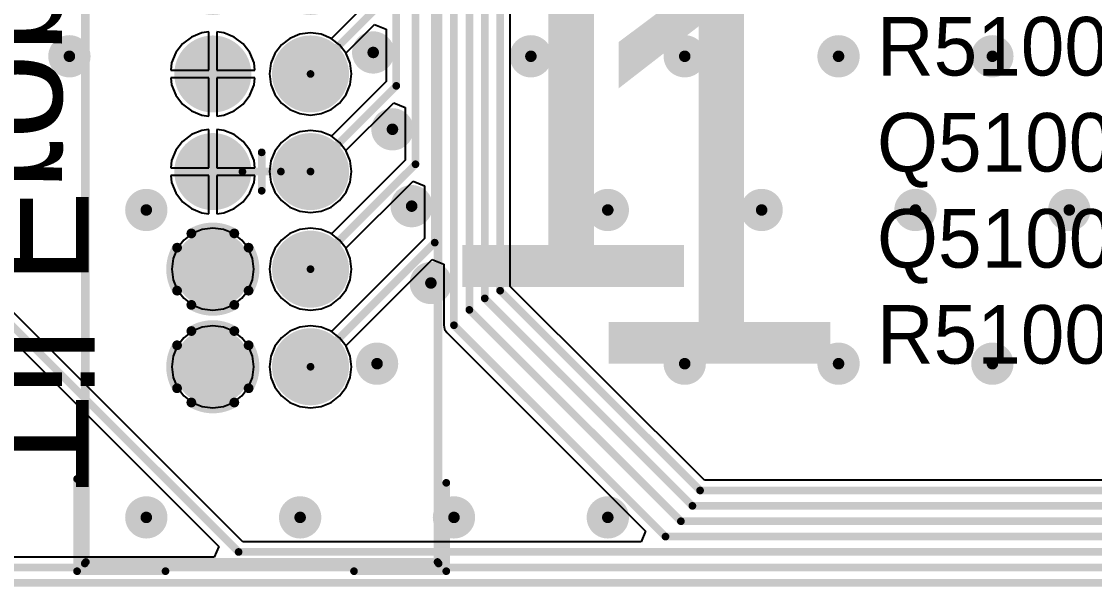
# Model space of a CAD drawing. Header units: millimetres. Extents: x 372 to 687, y 380 to 482.
# Drawn here: x 594.75 to 622.66, y 402.2 to 416.91 of the extents above; entities that cross this region are included whole.
import ezdxf

# ---------------------------------------------------------------- set-up
doc = ezdxf.new("R2010")
doc.units = ezdxf.units.MM
for name, color, linetype in [('BottomLayer', 5, 'Continuous'), ('BottomOverlay', 54, 'Continuous'), ('BottomSolder', 6, 'Continuous'), ('InternalPlane1', 76, 'Continuous'), ('InternalPlane2', 16, 'Continuous'), ('Mechanical13', 56, 'Continuous'), ('Mechanical15', 56, 'Continuous'), ('MultiLayer', 9, 'Continuous'), ('PadHoleLayer', 156, 'Continuous'), ('TopLayer', 1, 'Continuous'), ('TopOverlay', 2, 'Continuous'), ('TopSolder', 216, 'Continuous'), ('ViaHoleLayer', 16, 'Continuous')]:
    doc.layers.add(name, color=color, linetype=linetype)

# ---------------------------------------------------------------- blocks, each defined once
blk = doc.blocks.new('HDRV10W64P254_2X5_2030X900X900B_B_430')
at = {"layer": 'BottomLayer', "const_width": 0.9}
for points in [[(-1.72, 5.08, 1), (-0.82, 5.08, 1)], [(0.82, 5.08, 1), (1.72, 5.08, 1)], [(-1.72, 2.54, 1), (-0.82, 2.54, 1)], [(0.82, 2.54, 1), (1.72, 2.54, 1)], [(-1.72, 0, 1), (-0.82, 0, 1)], [(0.82, 0, 1), (1.72, 0, 1)], [(-1.72, -2.54, 1), (-0.82, -2.54, 1)], [(0.82, -2.54, 1), (1.72, -2.54, 1)], [(-1.72, -5.08, 1), (-0.82, -5.08, 1)], [(0.82, -5.08, 1), (1.72, -5.08, 1)]]:
    blk.add_lwpolyline(points, format="xyb", close=True, dxfattribs=at)
at = {"layer": 'BottomOverlay', "const_width": 0.2}
for points in [[(-2.4, 10.4), (-4.8, 10.4)], [(-4.8, 10.4), (-4.8, 8.1)], [(4.8, 10.4), (2.5, 10.4)], [(4.8, 10.4), (4.8, 8)], [(-4.8, -8), (-4.8, -10.4)], [(4.8, -8.1), (4.8, -10.4)], [(-2.5, -10.4), (-4.8, -10.4)], [(4.8, -10.4), (2.4, -10.4)]]:
    blk.add_lwpolyline(points, dxfattribs=at)
at = {"layer": 'BottomOverlay'}
for points, const_width in [([(-4.85, 10.4, 1), (-4.75, 10.4, 1)], 0.1), ([(-4.85, 10.4, 1), (-4.75, 10.4, 1)], 0.1), ([(-2.45, 10.4, 1), (-2.35, 10.4, 1)], 0.1), ([(2.45, 10.4, 1), (2.55, 10.4, 1)], 0.1), ([(4.75, 10.4, 1), (4.85, 10.4, 1)], 0.1), ([(4.75, 10.4, 1), (4.85, 10.4, 1)], 0.1), ([(-4.85, 8.1, 1), (-4.75, 8.1, 1)], 0.1), ([(4.75, 8, 1), (4.85, 8, 1)], 0.1), ([(-4.85, -8, 1), (-4.75, -8, 1)], 0.1), ([(4.75, -8.1, 1), (4.85, -8.1, 1)], 0.1), ([(-5.3, -10, 1), (-5.7, -10, 1)], 0.5), ([(-5.825, -10, 1), (-5.575, -10, 1)], 0.25), ([(-5.425, -10, 1), (-5.175, -10, 1)], 0.25), ([(-4.85, -10.4, 1), (-4.75, -10.4, 1)], 0.1), ([(-4.85, -10.4, 1), (-4.75, -10.4, 1)], 0.1), ([(-2.55, -10.4, 1), (-2.45, -10.4, 1)], 0.1), ([(2.35, -10.4, 1), (2.45, -10.4, 1)], 0.1), ([(4.75, -10.4, 1), (4.85, -10.4, 1)], 0.1), ([(4.75, -10.4, 1), (4.85, -10.4, 1)], 0.1)]:
    blk.add_lwpolyline(points, format="xyb", close=True, dxfattribs=dict(at, const_width=const_width))
at = {"layer": 'BottomSolder', "const_width": 1.002}
for points in [[(-1.771, 5.08, 1), (-0.769, 5.08, 1)], [(0.769, 5.08, 1), (1.771, 5.08, 1)], [(-1.771, 2.54, 1), (-0.769, 2.54, 1)], [(0.769, 2.54, 1), (1.771, 2.54, 1)], [(-1.771, 0, 1), (-0.769, 0, 1)], [(0.769, 0, 1), (1.771, 0, 1)], [(-1.771, -2.54, 1), (-0.769, -2.54, 1)], [(0.769, -2.54, 1), (1.771, -2.54, 1)], [(-1.771, -5.08, 1), (-0.769, -5.08, 1)], [(0.769, -5.08, 1), (1.771, -5.08, 1)]]:
    blk.add_lwpolyline(points, format="xyb", close=True, dxfattribs=at)
at = {"layer": 'InternalPlane1', "const_width": 0.85}
for points in [[(-1.695, 5.08, 1), (-0.845, 5.08, 1)], [(0.845, 5.08, 1), (1.695, 5.08, 1)], [(-1.695, 2.54, 1), (-0.845, 2.54, 1)], [(0.845, 2.54, 1), (1.695, 2.54, 1)], [(-1.695, 0, 1), (-0.845, 0, 1)], [(0.845, 0, 1), (1.695, 0, 1)], [(-1.695, -2.54, 1), (-0.845, -2.54, 1)], [(0.845, -2.54, 1), (1.695, -2.54, 1)], [(-1.695, -5.08, 1), (-0.845, -5.08, 1)], [(0.845, -5.08, 1), (1.695, -5.08, 1)]]:
    blk.add_lwpolyline(points, format="xyb", close=True, dxfattribs=at)
at = {"layer": 'InternalPlane2', "const_width": 0.254}
for points in [[(0.711, 6.01, -0.277325), (1.829, 6.01)], [(0.34, 4.521, -0.277325), (0.34, 5.639)], [(2.2, 5.639, -0.277325), (2.2, 4.521)], [(1.829, 4.15, -0.277325), (0.711, 4.15)], [(0.711, 3.47, -0.277325), (1.829, 3.47)], [(0.34, 1.981, -0.277325), (0.34, 3.099)], [(2.2, 3.099, -0.277325), (2.2, 1.981)], [(1.829, 1.61, -0.277325), (0.711, 1.61)]]:
    blk.add_lwpolyline(points, format="xyb", dxfattribs=at)
at = {"layer": 'InternalPlane2'}
for points, const_width in [([(-1.695, 5.08, 1), (-0.845, 5.08, 1)], 0.85), ([(0.648, 6.01, 1), (0.775, 6.01, 1)], 0.127), ([(1.765, 6.01, 1), (1.892, 6.01, 1)], 0.127), ([(0.276, 5.639, 1), (0.403, 5.639, 1)], 0.127), ([(2.137, 5.639, 1), (2.264, 5.639, 1)], 0.127), ([(0.276, 4.521, 1), (0.403, 4.521, 1)], 0.127), ([(2.137, 4.521, 1), (2.264, 4.521, 1)], 0.127), ([(0.648, 4.15, 1), (0.775, 4.15, 1)], 0.127), ([(1.765, 4.15, 1), (1.892, 4.15, 1)], 0.127), ([(-1.695, 2.54, 1), (-0.845, 2.54, 1)], 0.85), ([(0.648, 3.47, 1), (0.775, 3.47, 1)], 0.127), ([(1.765, 3.47, 1), (1.892, 3.47, 1)], 0.127), ([(0.276, 3.099, 1), (0.403, 3.099, 1)], 0.127), ([(2.137, 3.099, 1), (2.264, 3.099, 1)], 0.127), ([(0.276, 1.981, 1), (0.403, 1.981, 1)], 0.127), ([(2.137, 1.981, 1), (2.264, 1.981, 1)], 0.127), ([(0.648, 1.61, 1), (0.775, 1.61, 1)], 0.127), ([(1.765, 1.61, 1), (1.892, 1.61, 1)], 0.127), ([(-1.695, 0, 1), (-0.845, 0, 1)], 0.85), ([(0.845, 0, 1), (1.695, 0, 1)], 0.85), ([(-1.695, -2.54, 1), (-0.845, -2.54, 1)], 0.85), ([(0.845, -2.54, 1), (1.695, -2.54, 1)], 0.85), ([(-1.695, -5.08, 1), (-0.845, -5.08, 1)], 0.85), ([(0.845, -5.08, 1), (1.695, -5.08, 1)], 0.85)]:
    blk.add_lwpolyline(points, format="xyb", close=True, dxfattribs=dict(at, const_width=const_width))
at = {"layer": 'Mechanical13', "const_width": 0.2}
for points in [[(-4.572, 10.16), (-4.572, -10.16)], [(4.572, 10.16), (-4.572, 10.16)], [(4.572, 10.16), (4.572, -10.16)], [(4.572, -10.16), (-4.572, -10.16)]]:
    blk.add_lwpolyline(points, dxfattribs=at)
at = {"layer": 'Mechanical13', "const_width": 0.1}
for points in [[(-4.622, 10.16, 1), (-4.522, 10.16, 1)], [(-4.622, 10.16, 1), (-4.522, 10.16, 1)], [(4.522, 10.16, 1), (4.622, 10.16, 1)], [(4.522, 10.16, 1), (4.622, 10.16, 1)], [(-4.622, -10.16, 1), (-4.522, -10.16, 1)], [(-4.622, -10.16, 1), (-4.522, -10.16, 1)], [(4.522, -10.16, 1), (4.622, -10.16, 1)], [(4.522, -10.16, 1), (4.622, -10.16, 1)]]:
    blk.add_lwpolyline(points, format="xyb", close=True, dxfattribs=at)
at = {"layer": 'Mechanical15', "const_width": 0.2}
for points in [[(-4.6, 10.2), (-4.6, -10.2)], [(4.6, 10.2), (-4.6, 10.2)], [(4.6, 10.2), (4.6, -10.2)], [(0, 0.5), (0, -0.5)], [(0.5, 0), (-0.5, 0)], [(4.6, -10.2), (-4.6, -10.2)]]:
    blk.add_lwpolyline(points, dxfattribs=at)
at = {"layer": 'Mechanical15', "const_width": 0.1}
for points in [[(-4.65, 10.2, 1), (-4.55, 10.2, 1)], [(-4.65, 10.2, 1), (-4.55, 10.2, 1)], [(4.55, 10.2, 1), (4.65, 10.2, 1)], [(4.55, 10.2, 1), (4.65, 10.2, 1)], [(-0.05, 0.5, 1), (0.05, 0.5, 1)], [(-0.55, 0, 1), (-0.45, 0, 1)], [(0.45, 0, 1), (0.55, 0, 1)], [(-0.05, -0.5, 1), (0.05, -0.5, 1)], [(-4.65, -10.2, 1), (-4.55, -10.2, 1)], [(-4.65, -10.2, 1), (-4.55, -10.2, 1)], [(4.55, -10.2, 1), (4.65, -10.2, 1)], [(4.55, -10.2, 1), (4.65, -10.2, 1)]]:
    blk.add_lwpolyline(points, format="xyb", close=True, dxfattribs=at)
at = {"layer": 'MultiLayer', "const_width": 0.9}
for points in [[(-1.72, 5.08, 1), (-0.82, 5.08, 1)], [(0.82, 5.08, 1), (1.72, 5.08, 1)], [(-1.72, 2.54, 1), (-0.82, 2.54, 1)], [(0.82, 2.54, 1), (1.72, 2.54, 1)], [(-1.72, 0, 1), (-0.82, 0, 1)], [(0.82, 0, 1), (1.72, 0, 1)], [(-1.72, -2.54, 1), (-0.82, -2.54, 1)], [(0.82, -2.54, 1), (1.72, -2.54, 1)], [(-1.72, -5.08, 1), (-0.82, -5.08, 1)], [(0.82, -5.08, 1), (1.72, -5.08, 1)]]:
    blk.add_lwpolyline(points, format="xyb", close=True, dxfattribs=at)
at = {"layer": 'PadHoleLayer', "const_width": 0.45}
for points in [[(-1.495, 5.08, 1), (-1.045, 5.08, 1)], [(1.045, 5.08, 1), (1.495, 5.08, 1)], [(-1.495, 2.54, 1), (-1.045, 2.54, 1)], [(1.045, 2.54, 1), (1.495, 2.54, 1)], [(-1.495, 0, 1), (-1.045, 0, 1)], [(1.045, 0, 1), (1.495, 0, 1)], [(-1.495, -2.54, 1), (-1.045, -2.54, 1)], [(1.045, -2.54, 1), (1.495, -2.54, 1)], [(-1.495, -5.08, 1), (-1.045, -5.08, 1)], [(1.045, -5.08, 1), (1.495, -5.08, 1)]]:
    blk.add_lwpolyline(points, format="xyb", close=True, dxfattribs=at)
at = {"layer": 'TopLayer', "const_width": 0.9}
for points in [[(-1.72, 5.08, 1), (-0.82, 5.08, 1)], [(0.82, 5.08, 1), (1.72, 5.08, 1)], [(-1.72, 2.54, 1), (-0.82, 2.54, 1)], [(0.82, 2.54, 1), (1.72, 2.54, 1)], [(-1.72, 0, 1), (-0.82, 0, 1)], [(0.82, 0, 1), (1.72, 0, 1)], [(-1.72, -2.54, 1), (-0.82, -2.54, 1)], [(0.82, -2.54, 1), (1.72, -2.54, 1)], [(-1.72, -5.08, 1), (-0.82, -5.08, 1)], [(0.82, -5.08, 1), (1.72, -5.08, 1)]]:
    blk.add_lwpolyline(points, format="xyb", close=True, dxfattribs=at)
at = {"layer": 'TopSolder', "const_width": 1.002}
for points in [[(-1.771, 5.08, 1), (-0.769, 5.08, 1)], [(0.769, 5.08, 1), (1.771, 5.08, 1)], [(-1.771, 2.54, 1), (-0.769, 2.54, 1)], [(0.769, 2.54, 1), (1.771, 2.54, 1)], [(-1.771, 0, 1), (-0.769, 0, 1)], [(0.769, 0, 1), (1.771, 0, 1)], [(-1.771, -2.54, 1), (-0.769, -2.54, 1)], [(0.769, -2.54, 1), (1.771, -2.54, 1)], [(-1.771, -5.08, 1), (-0.769, -5.08, 1)], [(0.769, -5.08, 1), (1.771, -5.08, 1)]]:
    blk.add_lwpolyline(points, format="xyb", close=True, dxfattribs=at)

msp = doc.modelspace()

# ---------------------------------------------------------------- linework, layer by layer
at = {"layer": 'BottomLayer'}
for p, q in [((599.443, 416.612), (599.175, 416.501)), ((599.63, 416.636), (599.443, 416.612)), ((599.63, 415.64), (599.63, 416.636)), ((600.017, 416.612), (599.83, 416.636)), ((599.83, 416.636), (599.83, 415.64)), ((600.285, 416.501), (600.017, 416.612)), ((602.27, 416.609), (601.993, 416.573)), ((602.547, 416.573), (602.27, 416.609)), ((598.945, 416.325), (598.769, 416.095)), ((599.175, 416.501), (598.945, 416.325)), ((600.515, 416.325), (600.285, 416.501)), ((600.691, 416.095), (600.515, 416.325)), ((601.735, 416.466), (601.514, 416.296)), ((601.993, 416.573), (601.735, 416.466)), ((602.805, 416.466), (602.547, 416.573)), ((603.026, 416.296), (602.805, 416.466)), ((598.769, 416.095), (598.658, 415.827)), ((600.802, 415.827), (600.691, 416.095)), ((601.344, 416.075), (601.237, 415.817)), ((601.514, 416.296), (601.344, 416.075)), ((603.196, 416.075), (603.026, 416.296)), ((603.303, 415.817), (603.196, 416.075)), ((598.658, 415.827), (598.634, 415.64)), ((600.826, 415.64), (600.802, 415.827)), ((601.237, 415.817), (601.201, 415.54)), ((603.339, 415.54), (603.303, 415.817)), ((598.634, 415.64), (599.63, 415.64)), ((599.83, 415.64), (600.826, 415.64)), ((601.201, 415.54), (601.237, 415.263)), ((603.303, 415.263), (603.339, 415.54)), ((599.63, 415.44), (598.634, 415.44)), ((598.634, 415.44), (598.658, 415.253)), ((598.658, 415.253), (598.769, 414.985)), ((599.63, 414.444), (599.63, 415.44)), ((600.826, 415.44), (599.83, 415.44)), ((599.83, 415.44), (599.83, 414.444)), ((600.691, 414.985), (600.802, 415.253)), ((600.802, 415.253), (600.826, 415.44)), ((601.237, 415.263), (601.344, 415.005)), ((603.196, 415.005), (603.303, 415.263)), ((598.769, 414.985), (598.945, 414.755)), ((600.515, 414.755), (600.691, 414.985)), ((601.344, 415.005), (601.514, 414.784)), ((603.026, 414.784), (603.196, 415.005)), ((598.945, 414.755), (599.175, 414.579)), ((600.285, 414.579), (600.515, 414.755)), ((601.514, 414.784), (601.735, 414.614)), ((602.805, 414.614), (603.026, 414.784)), ((599.175, 414.579), (599.443, 414.468)), ((599.443, 414.468), (599.63, 414.444)), ((599.83, 414.444), (600.017, 414.468)), ((600.017, 414.468), (600.285, 414.579)), ((601.735, 414.614), (601.993, 414.507)), ((601.993, 414.507), (602.27, 414.471)), ((602.27, 414.471), (602.547, 414.507)), ((602.547, 414.507), (602.805, 414.614)), ((599.63, 414.096), (599.443, 414.072)), ((599.63, 413.1), (599.63, 414.096)), ((600.017, 414.072), (599.83, 414.096)), ((599.83, 414.096), (599.83, 413.1)), ((599.175, 413.961), (598.945, 413.785)), ((599.443, 414.072), (599.175, 413.961)), ((600.285, 413.961), (600.017, 414.072)), ((600.515, 413.785), (600.285, 413.961)), ((601.735, 413.926), (601.514, 413.756)), ((601.993, 414.033), (601.735, 413.926)), ((602.27, 414.069), (601.993, 414.033)), ((602.547, 414.033), (602.27, 414.069)), ((602.805, 413.926), (602.547, 414.033)), ((603.026, 413.756), (602.805, 413.926)), ((598.769, 413.555), (598.658, 413.287)), ((598.945, 413.785), (598.769, 413.555)), ((600.691, 413.555), (600.515, 413.785)), ((600.802, 413.287), (600.691, 413.555)), ((601.344, 413.535), (601.237, 413.277)), ((601.514, 413.756), (601.344, 413.535)), ((603.196, 413.535), (603.026, 413.756)), ((603.303, 413.277), (603.196, 413.535)), ((598.658, 413.287), (598.634, 413.1)), ((600.826, 413.1), (600.802, 413.287)), ((601.237, 413.277), (601.201, 413)), ((603.339, 413), (603.303, 413.277)), ((598.634, 413.1), (599.63, 413.1)), ((599.83, 413.1), (600.826, 413.1)), ((601.201, 413), (601.237, 412.723)), ((603.303, 412.723), (603.339, 413)), ((599.63, 412.9), (598.634, 412.9)), ((598.634, 412.9), (598.658, 412.713)), ((598.658, 412.713), (598.769, 412.445)), ((599.63, 411.904), (599.63, 412.9)), ((600.826, 412.9), (599.83, 412.9)), ((599.83, 412.9), (599.83, 411.904)), ((600.691, 412.445), (600.802, 412.713)), ((600.802, 412.713), (600.826, 412.9)), ((601.237, 412.723), (601.344, 412.465)), ((603.196, 412.465), (603.303, 412.723)), ((598.769, 412.445), (598.945, 412.215)), ((600.515, 412.215), (600.691, 412.445)), ((601.344, 412.465), (601.514, 412.244)), ((603.026, 412.244), (603.196, 412.465)), ((598.945, 412.215), (599.175, 412.039)), ((600.285, 412.039), (600.515, 412.215)), ((601.514, 412.244), (601.735, 412.074)), ((602.805, 412.074), (603.026, 412.244)), ((599.175, 412.039), (599.443, 411.928)), ((599.443, 411.928), (599.63, 411.904)), ((599.83, 411.904), (600.017, 411.928)), ((600.017, 411.928), (600.285, 412.039)), ((601.735, 412.074), (601.993, 411.967)), ((601.993, 411.967), (602.27, 411.931)), ((602.27, 411.931), (602.547, 411.967)), ((602.547, 411.967), (602.805, 412.074)), ((599.195, 411.386), (598.974, 411.216)), ((599.453, 411.493), (599.195, 411.386)), ((599.73, 411.529), (599.453, 411.493)), ((600.007, 411.493), (599.73, 411.529)), ((600.265, 411.386), (600.007, 411.493)), ((600.486, 411.216), (600.265, 411.386)), ((601.735, 411.386), (601.514, 411.216)), ((601.993, 411.493), (601.735, 411.386)), ((602.27, 411.529), (601.993, 411.493)), ((602.547, 411.493), (602.27, 411.529)), ((602.805, 411.386), (602.547, 411.493)), ((603.026, 411.216), (602.805, 411.386)), ((598.974, 411.216), (598.804, 410.995)), ((600.656, 410.995), (600.486, 411.216)), ((601.514, 411.216), (601.344, 410.995)), ((603.196, 410.995), (603.026, 411.216)), ((598.697, 410.737), (598.661, 410.46)), ((598.804, 410.995), (598.697, 410.737)), ((600.763, 410.737), (600.656, 410.995)), ((600.799, 410.46), (600.763, 410.737)), ((601.237, 410.737), (601.201, 410.46)), ((601.344, 410.995), (601.237, 410.737)), ((603.303, 410.737), (603.196, 410.995)), ((603.339, 410.46), (603.303, 410.737)), ((598.661, 410.46), (598.697, 410.183)), ((600.763, 410.183), (600.799, 410.46)), ((601.201, 410.46), (601.237, 410.183)), ((603.303, 410.183), (603.339, 410.46)), ((598.697, 410.183), (598.804, 409.925)), ((600.656, 409.925), (600.763, 410.183)), ((601.237, 410.183), (601.344, 409.925)), ((603.196, 409.925), (603.303, 410.183)), ((598.804, 409.925), (598.974, 409.704)), ((600.486, 409.704), (600.656, 409.925)), ((601.344, 409.925), (601.514, 409.704)), ((603.026, 409.704), (603.196, 409.925)), ((598.974, 409.704), (599.195, 409.534)), ((600.265, 409.534), (600.486, 409.704)), ((601.514, 409.704), (601.735, 409.534)), ((602.805, 409.534), (603.026, 409.704)), ((599.195, 409.534), (599.453, 409.427)), ((599.453, 409.427), (599.73, 409.391)), ((599.73, 409.391), (600.007, 409.427)), ((600.007, 409.427), (600.265, 409.534)), ((601.735, 409.534), (601.993, 409.427)), ((601.993, 409.427), (602.27, 409.391)), ((602.27, 409.391), (602.547, 409.427)), ((602.547, 409.427), (602.805, 409.534)), ((599.195, 408.846), (598.974, 408.676)), ((599.453, 408.953), (599.195, 408.846)), ((599.73, 408.989), (599.453, 408.953)), ((600.007, 408.953), (599.73, 408.989)), ((600.265, 408.846), (600.007, 408.953)), ((600.486, 408.676), (600.265, 408.846)), ((601.735, 408.846), (601.514, 408.676)), ((601.993, 408.953), (601.735, 408.846)), ((602.27, 408.989), (601.993, 408.953)), ((602.547, 408.953), (602.27, 408.989)), ((602.805, 408.846), (602.547, 408.953)), ((603.026, 408.676), (602.805, 408.846)), ((598.974, 408.676), (598.804, 408.455)), ((600.656, 408.455), (600.486, 408.676)), ((601.514, 408.676), (601.344, 408.455)), ((603.196, 408.455), (603.026, 408.676)), ((598.804, 408.455), (598.697, 408.197)), ((600.763, 408.197), (600.656, 408.455)), ((601.344, 408.455), (601.237, 408.197)), ((603.303, 408.197), (603.196, 408.455)), ((598.697, 408.197), (598.661, 407.92)), ((600.799, 407.92), (600.763, 408.197)), ((601.237, 408.197), (601.201, 407.92)), ((603.339, 407.92), (603.303, 408.197)), ((598.661, 407.92), (598.697, 407.643)), ((600.763, 407.643), (600.799, 407.92)), ((601.201, 407.92), (601.237, 407.643)), ((603.303, 407.643), (603.339, 407.92)), ((598.697, 407.643), (598.804, 407.385)), ((598.804, 407.385), (598.974, 407.164)), ((600.486, 407.164), (600.656, 407.385)), ((600.656, 407.385), (600.763, 407.643)), ((601.237, 407.643), (601.344, 407.385)), ((601.344, 407.385), (601.514, 407.164)), ((603.026, 407.164), (603.196, 407.385)), ((603.196, 407.385), (603.303, 407.643)), ((598.974, 407.164), (599.195, 406.994)), ((600.265, 406.994), (600.486, 407.164)), ((601.514, 407.164), (601.735, 406.994)), ((602.805, 406.994), (603.026, 407.164)), ((599.195, 406.994), (599.453, 406.887)), ((599.453, 406.887), (599.73, 406.851)), ((599.73, 406.851), (600.007, 406.887)), ((600.007, 406.887), (600.265, 406.994)), ((601.735, 406.994), (601.993, 406.887)), ((601.993, 406.887), (602.27, 406.851)), ((602.27, 406.851), (602.547, 406.887)), ((602.547, 406.887), (602.805, 406.994))]:
    msp.add_line(p, q, dxfattribs=at)
at = {"layer": 'BottomLayer', "const_width": 0.3}
for points in [[(603.75, 416.1, 1), (604.05, 416.1, 1)], [(595.85, 416, 1), (596.15, 416, 1)], [(607.85, 416, 1), (608.15, 416, 1)], [(611.85, 416, 1), (612.15, 416, 1)], [(615.85, 416, 1), (616.15, 416, 1)], [(619.85, 416, 1), (620.15, 416, 1)], [(604.25, 414.1, 1), (604.55, 414.1, 1)], [(597.85, 412, 1), (598.15, 412, 1)], [(604.75, 412.1, 1), (605.05, 412.1, 1)], [(609.85, 412, 1), (610.15, 412, 1)], [(613.85, 412, 1), (614.15, 412, 1)], [(617.85, 412, 1), (618.15, 412, 1)], [(621.85, 412, 1), (622.15, 412, 1)], [(605.25, 410.1, 1), (605.55, 410.1, 1)], [(603.85, 408, 1), (604.15, 408, 1)], [(611.85, 408, 1), (612.15, 408, 1)], [(615.85, 408, 1), (616.15, 408, 1)], [(619.85, 408, 1), (620.15, 408, 1)], [(597.85, 404, 1), (598.15, 404, 1)], [(601.85, 404, 1), (602.15, 404, 1)], [(605.85, 404, 1), (606.15, 404, 1)], [(609.85, 404, 1), (610.15, 404, 1)]]:
    msp.add_lwpolyline(points, format="xyb", close=True, dxfattribs=at)
at = {"layer": 'InternalPlane1', "const_width": 0.55}
for points in [[(603.625, 416.1, 1), (604.175, 416.1, 1)], [(595.725, 416, 1), (596.275, 416, 1)], [(607.725, 416, 1), (608.275, 416, 1)], [(611.725, 416, 1), (612.275, 416, 1)], [(615.725, 416, 1), (616.275, 416, 1)], [(619.725, 416, 1), (620.275, 416, 1)], [(604.125, 414.1, 1), (604.675, 414.1, 1)], [(597.725, 412, 1), (598.275, 412, 1)], [(604.625, 412.1, 1), (605.175, 412.1, 1)], [(609.725, 412, 1), (610.275, 412, 1)], [(613.725, 412, 1), (614.275, 412, 1)], [(617.725, 412, 1), (618.275, 412, 1)], [(621.725, 412, 1), (622.275, 412, 1)], [(605.125, 410.1, 1), (605.675, 410.1, 1)], [(603.725, 408, 1), (604.275, 408, 1)], [(611.725, 408, 1), (612.275, 408, 1)], [(615.725, 408, 1), (616.275, 408, 1)], [(619.725, 408, 1), (620.275, 408, 1)], [(597.725, 404, 1), (598.275, 404, 1)], [(601.725, 404, 1), (602.275, 404, 1)], [(605.725, 404, 1), (606.275, 404, 1)], [(609.725, 404, 1), (610.275, 404, 1)]]:
    msp.add_lwpolyline(points, format="xyb", close=True, dxfattribs=at)
at = {"layer": 'InternalPlane2', "const_width": 0.55}
for points in [[(603.625, 416.1, 1), (604.175, 416.1, 1)], [(595.725, 416, 1), (596.275, 416, 1)], [(607.725, 416, 1), (608.275, 416, 1)], [(611.725, 416, 1), (612.275, 416, 1)], [(615.725, 416, 1), (616.275, 416, 1)], [(619.725, 416, 1), (620.275, 416, 1)], [(604.125, 414.1, 1), (604.675, 414.1, 1)], [(597.725, 412, 1), (598.275, 412, 1)], [(604.625, 412.1, 1), (605.175, 412.1, 1)], [(609.725, 412, 1), (610.275, 412, 1)], [(613.725, 412, 1), (614.275, 412, 1)], [(617.725, 412, 1), (618.275, 412, 1)], [(621.725, 412, 1), (622.275, 412, 1)], [(605.125, 410.1, 1), (605.675, 410.1, 1)], [(603.725, 408, 1), (604.275, 408, 1)], [(611.725, 408, 1), (612.275, 408, 1)], [(615.725, 408, 1), (616.275, 408, 1)], [(619.725, 408, 1), (620.275, 408, 1)], [(597.725, 404, 1), (598.275, 404, 1)], [(601.725, 404, 1), (602.275, 404, 1)], [(605.725, 404, 1), (606.275, 404, 1)], [(609.725, 404, 1), (610.275, 404, 1)]]:
    msp.add_lwpolyline(points, format="xyb", close=True, dxfattribs=at)
at = {"layer": 'MultiLayer', "const_width": 0.3}
for points in [[(603.75, 416.1, 1), (604.05, 416.1, 1)], [(595.85, 416, 1), (596.15, 416, 1)], [(607.85, 416, 1), (608.15, 416, 1)], [(611.85, 416, 1), (612.15, 416, 1)], [(615.85, 416, 1), (616.15, 416, 1)], [(619.85, 416, 1), (620.15, 416, 1)], [(604.25, 414.1, 1), (604.55, 414.1, 1)], [(597.85, 412, 1), (598.15, 412, 1)], [(604.75, 412.1, 1), (605.05, 412.1, 1)], [(609.85, 412, 1), (610.15, 412, 1)], [(613.85, 412, 1), (614.15, 412, 1)], [(617.85, 412, 1), (618.15, 412, 1)], [(621.85, 412, 1), (622.15, 412, 1)], [(605.25, 410.1, 1), (605.55, 410.1, 1)], [(603.85, 408, 1), (604.15, 408, 1)], [(611.85, 408, 1), (612.15, 408, 1)], [(615.85, 408, 1), (616.15, 408, 1)], [(619.85, 408, 1), (620.15, 408, 1)], [(597.85, 404, 1), (598.15, 404, 1)], [(601.85, 404, 1), (602.15, 404, 1)], [(605.85, 404, 1), (606.15, 404, 1)], [(609.85, 404, 1), (610.15, 404, 1)]]:
    msp.add_lwpolyline(points, format="xyb", close=True, dxfattribs=at)
at = {"layer": 'TopLayer'}
for p, q in [((607.465, 410.01), (607.465, 421.556)), ((603.735, 417.38), (602.814, 416.459)), ((599.443, 416.612), (599.175, 416.501)), ((599.63, 416.636), (599.443, 416.612)), ((599.63, 415.64), (599.63, 416.636)), ((600.017, 416.612), (599.83, 416.636)), ((599.83, 416.636), (599.83, 415.64)), ((600.285, 416.501), (600.017, 416.612)), ((602.27, 416.609), (601.993, 416.573)), ((602.547, 416.573), (602.27, 416.609)), ((603.189, 416.084), (603.935, 416.83)), ((603.935, 416.83), (604.235, 416.706)), ((604.235, 416.706), (604.235, 415.34)), ((598.945, 416.325), (598.769, 416.095)), ((599.175, 416.501), (598.945, 416.325)), ((600.515, 416.325), (600.285, 416.501)), ((600.691, 416.095), (600.515, 416.325)), ((601.735, 416.466), (601.514, 416.296)), ((601.993, 416.573), (601.735, 416.466)), ((602.805, 416.466), (602.547, 416.573)), ((602.814, 416.459), (602.805, 416.466)), ((598.769, 416.095), (598.658, 415.827)), ((600.802, 415.827), (600.691, 416.095)), ((601.344, 416.075), (601.237, 415.817)), ((601.514, 416.296), (601.344, 416.075)), ((603.196, 416.075), (603.189, 416.084)), ((603.303, 415.817), (603.196, 416.075)), ((598.658, 415.827), (598.634, 415.64)), ((600.826, 415.64), (600.802, 415.827)), ((601.237, 415.817), (601.201, 415.54)), ((603.339, 415.54), (603.303, 415.817)), ((598.634, 415.64), (599.63, 415.64)), ((599.83, 415.64), (600.826, 415.64)), ((601.201, 415.54), (601.237, 415.263)), ((603.303, 415.263), (603.339, 415.54)), ((599.63, 415.44), (598.634, 415.44)), ((598.634, 415.44), (598.658, 415.253)), ((598.658, 415.253), (598.769, 414.985)), ((599.63, 414.444), (599.63, 415.44)), ((600.826, 415.44), (599.83, 415.44)), ((599.83, 415.44), (599.83, 414.444)), ((600.691, 414.985), (600.802, 415.253)), ((600.802, 415.253), (600.826, 415.44)), ((601.237, 415.263), (601.344, 415.005)), ((604.235, 415.34), (602.814, 413.919)), ((603.196, 415.005), (603.303, 415.263)), ((598.769, 414.985), (598.945, 414.755)), ((600.515, 414.755), (600.691, 414.985)), ((601.344, 415.005), (601.514, 414.784)), ((603.026, 414.784), (603.196, 415.005)), ((598.945, 414.755), (599.175, 414.579)), ((600.285, 414.579), (600.515, 414.755)), ((601.514, 414.784), (601.735, 414.614)), ((602.805, 414.614), (603.026, 414.784)), ((603.189, 413.544), (604.435, 414.79)), ((604.435, 414.79), (604.735, 414.666)), ((604.735, 414.666), (604.735, 413.3)), ((599.175, 414.579), (599.443, 414.468)), ((599.443, 414.468), (599.63, 414.444)), ((599.83, 414.444), (600.017, 414.468)), ((600.017, 414.468), (600.285, 414.579)), ((601.735, 414.614), (601.993, 414.507)), ((601.993, 414.507), (602.27, 414.471)), ((602.27, 414.471), (602.547, 414.507)), ((602.547, 414.507), (602.805, 414.614)), ((599.63, 414.096), (599.443, 414.072)), ((599.63, 413.1), (599.63, 414.096)), ((600.017, 414.072), (599.83, 414.096)), ((599.83, 414.096), (599.83, 413.1)), ((599.175, 413.961), (598.945, 413.785)), ((599.443, 414.072), (599.175, 413.961)), ((600.285, 413.961), (600.017, 414.072)), ((600.515, 413.785), (600.285, 413.961)), ((601.735, 413.926), (601.514, 413.756)), ((601.993, 414.033), (601.735, 413.926)), ((602.27, 414.069), (601.993, 414.033)), ((602.547, 414.033), (602.27, 414.069)), ((602.805, 413.926), (602.547, 414.033)), ((602.814, 413.919), (602.805, 413.926)), ((598.769, 413.555), (598.658, 413.287)), ((598.945, 413.785), (598.769, 413.555)), ((600.691, 413.555), (600.515, 413.785)), ((600.802, 413.287), (600.691, 413.555)), ((601.344, 413.535), (601.237, 413.277)), ((601.514, 413.756), (601.344, 413.535)), ((603.196, 413.535), (603.189, 413.544)), ((603.303, 413.277), (603.196, 413.535)), ((598.658, 413.287), (598.634, 413.1)), ((600.826, 413.1), (600.802, 413.287)), ((601.237, 413.277), (601.201, 413)), ((604.735, 413.3), (602.814, 411.379)), ((603.339, 413), (603.303, 413.277)), ((598.634, 413.1), (599.63, 413.1)), ((599.83, 413.1), (600.826, 413.1)), ((601.201, 413), (601.237, 412.723)), ((603.303, 412.723), (603.339, 413)), ((599.63, 412.9), (598.634, 412.9)), ((598.634, 412.9), (598.658, 412.713)), ((598.658, 412.713), (598.769, 412.445)), ((599.63, 411.904), (599.63, 412.9)), ((600.826, 412.9), (599.83, 412.9)), ((599.83, 412.9), (599.83, 411.904)), ((600.691, 412.445), (600.802, 412.713)), ((600.802, 412.713), (600.826, 412.9)), ((601.237, 412.723), (601.344, 412.465)), ((603.189, 411.004), (604.935, 412.75)), ((603.196, 412.465), (603.303, 412.723)), ((604.935, 412.75), (605.235, 412.626)), ((598.769, 412.445), (598.945, 412.215)), ((600.515, 412.215), (600.691, 412.445)), ((601.344, 412.465), (601.514, 412.244)), ((603.026, 412.244), (603.196, 412.465)), ((605.235, 412.626), (605.235, 411.26)), ((598.945, 412.215), (599.175, 412.039)), ((600.285, 412.039), (600.515, 412.215)), ((601.514, 412.244), (601.735, 412.074)), ((602.805, 412.074), (603.026, 412.244)), ((599.175, 412.039), (599.443, 411.928)), ((599.443, 411.928), (599.63, 411.904)), ((599.83, 411.904), (600.017, 411.928)), ((600.017, 411.928), (600.285, 412.039)), ((601.735, 412.074), (601.993, 411.967)), ((601.993, 411.967), (602.27, 411.931)), ((602.27, 411.931), (602.547, 411.967)), ((602.547, 411.967), (602.805, 412.074)), ((599.195, 411.386), (598.974, 411.216)), ((599.453, 411.493), (599.195, 411.386)), ((599.73, 411.529), (599.453, 411.493)), ((600.007, 411.493), (599.73, 411.529)), ((600.265, 411.386), (600.007, 411.493)), ((600.486, 411.216), (600.265, 411.386)), ((601.735, 411.386), (601.514, 411.216)), ((601.993, 411.493), (601.735, 411.386)), ((602.27, 411.529), (601.993, 411.493)), ((602.547, 411.493), (602.27, 411.529)), ((602.805, 411.386), (602.547, 411.493)), ((602.814, 411.379), (602.805, 411.386)), ((598.974, 411.216), (598.804, 410.995)), ((600.656, 410.995), (600.486, 411.216)), ((601.514, 411.216), (601.344, 410.995)), ((605.235, 411.26), (602.814, 408.839)), ((600.51, 403.365), (593.065, 410.81)), ((598.697, 410.737), (598.661, 410.46)), ((598.804, 410.995), (598.697, 410.737)), ((600.763, 410.737), (600.656, 410.995)), ((600.799, 410.46), (600.763, 410.737)), ((601.237, 410.737), (601.201, 410.46)), ((601.344, 410.995), (601.237, 410.737)), ((603.196, 410.995), (603.189, 411.004)), ((603.303, 410.737), (603.196, 410.995)), ((603.339, 410.46), (603.303, 410.737)), ((592.613, 410.513), (599.883, 403.242)), ((598.661, 410.46), (598.697, 410.183)), ((600.763, 410.183), (600.799, 410.46)), ((601.201, 410.46), (601.237, 410.183)), ((603.189, 408.464), (605.435, 410.71)), ((603.303, 410.183), (603.339, 410.46)), ((605.435, 410.71), (605.735, 410.586)), ((605.735, 410.586), (605.735, 409)), ((598.697, 410.183), (598.804, 409.925)), ((600.656, 409.925), (600.763, 410.183)), ((601.237, 410.183), (601.344, 409.925)), ((603.196, 409.925), (603.303, 410.183)), ((598.804, 409.925), (598.974, 409.704)), ((600.486, 409.704), (600.656, 409.925)), ((601.344, 409.925), (601.514, 409.704)), ((603.026, 409.704), (603.196, 409.925)), ((612.51, 404.965), (607.465, 410.01)), ((598.974, 409.704), (599.195, 409.534)), ((600.265, 409.534), (600.486, 409.704)), ((601.514, 409.704), (601.735, 409.534)), ((602.805, 409.534), (603.026, 409.704)), ((599.195, 409.534), (599.453, 409.427)), ((599.453, 409.427), (599.73, 409.391)), ((599.73, 409.391), (600.007, 409.427)), ((600.007, 409.427), (600.265, 409.534)), ((601.735, 409.534), (601.993, 409.427)), ((601.993, 409.427), (602.27, 409.391)), ((602.27, 409.391), (602.547, 409.427)), ((602.547, 409.427), (602.805, 409.534)), ((599.195, 408.846), (598.974, 408.676)), ((599.453, 408.953), (599.195, 408.846)), ((599.73, 408.989), (599.453, 408.953)), ((600.007, 408.953), (599.73, 408.989)), ((600.265, 408.846), (600.007, 408.953)), ((600.486, 408.676), (600.265, 408.846)), ((601.735, 408.846), (601.514, 408.676)), ((601.993, 408.953), (601.735, 408.846)), ((602.27, 408.989), (601.993, 408.953)), ((602.547, 408.953), (602.27, 408.989)), ((602.805, 408.846), (602.547, 408.953)), ((602.814, 408.839), (602.805, 408.846)), ((605.735, 409), (605.735, 409)), ((605.735, 409), (605.755, 408.899)), ((605.755, 408.899), (605.813, 408.813)), ((605.813, 408.813), (610.983, 403.642)), ((598.974, 408.676), (598.804, 408.455)), ((600.656, 408.455), (600.486, 408.676)), ((601.514, 408.676), (601.344, 408.455)), ((598.804, 408.455), (598.697, 408.197)), ((600.763, 408.197), (600.656, 408.455)), ((601.344, 408.455), (601.237, 408.197)), ((603.196, 408.455), (603.189, 408.464)), ((603.303, 408.197), (603.196, 408.455)), ((598.697, 408.197), (598.661, 407.92)), ((600.799, 407.92), (600.763, 408.197)), ((601.237, 408.197), (601.201, 407.92)), ((603.339, 407.92), (603.303, 408.197)), ((598.661, 407.92), (598.697, 407.643)), ((600.763, 407.643), (600.799, 407.92)), ((601.201, 407.92), (601.237, 407.643)), ((603.303, 407.643), (603.339, 407.92)), ((598.697, 407.643), (598.804, 407.385)), ((598.804, 407.385), (598.974, 407.164)), ((600.486, 407.164), (600.656, 407.385)), ((600.656, 407.385), (600.763, 407.643)), ((601.237, 407.643), (601.344, 407.385)), ((601.344, 407.385), (601.514, 407.164)), ((603.026, 407.164), (603.196, 407.385)), ((603.196, 407.385), (603.303, 407.643)), ((598.974, 407.164), (599.195, 406.994)), ((600.265, 406.994), (600.486, 407.164)), ((601.514, 407.164), (601.735, 406.994)), ((602.805, 406.994), (603.026, 407.164)), ((599.195, 406.994), (599.453, 406.887)), ((599.453, 406.887), (599.73, 406.851)), ((599.73, 406.851), (600.007, 406.887)), ((600.007, 406.887), (600.265, 406.994)), ((601.735, 406.994), (601.993, 406.887)), ((601.993, 406.887), (602.27, 406.851)), ((602.27, 406.851), (602.547, 406.887)), ((602.547, 406.887), (602.805, 406.994)), ((651.39, 404.965), (612.51, 404.965)), ((610.983, 403.642), (610.868, 403.365)), ((599.883, 403.242), (599.768, 402.965)), ((610.868, 403.365), (600.51, 403.365)), ((599.768, 402.965), (584.51, 402.965))]:
    msp.add_line(p, q, dxfattribs=at)
at = {"layer": 'TopLayer', "const_width": 0.2}
for points in [[(604.5, 415.23), (604.5, 425.245)], [(605, 413.19), (605, 425.1)], [(605.5, 411.15), (605.5, 424.245)], [(606, 409), (606, 424.1)], [(606.4, 409.4), (606.4, 423.145)], [(606.8, 409.7), (606.8, 422.9)], [(607.2, 409.9), (607.2, 421.945)], [(602.27, 415.54), (604, 417.27)], [(602.27, 413), (604.5, 415.23)], [(602.27, 410.46), (605, 413.19)], [(602.27, 407.92), (605.5, 411.15)], [(592.8, 410.7), (600.4, 403.1)], [(607.2, 409.9), (612.4, 404.7)], [(606.8, 409.7), (612.2, 404.3)], [(606.4, 409.4), (611.9, 403.9)], [(606, 409), (611.5, 403.5)], [(612.4, 404.7), (651.5, 404.7)], [(612.2, 404.3), (651.7, 404.3)], [(611.9, 403.9), (651.9, 403.9)], [(611.5, 403.5), (652.1, 403.5)], [(600.4, 403.1), (652.3, 403.1)], [(584.4, 402.7), (652.5, 402.7)], [(584.2, 402.3), (652.7, 402.3)]]:
    msp.add_lwpolyline(points, dxfattribs=at)
at = {"layer": 'TopLayer'}
for points, const_width in [([(603.75, 416.1, 1), (604.05, 416.1, 1)], 0.3), ([(595.85, 416, 1), (596.15, 416, 1)], 0.3), ([(607.85, 416, 1), (608.15, 416, 1)], 0.3), ([(611.85, 416, 1), (612.15, 416, 1)], 0.3), ([(615.85, 416, 1), (616.15, 416, 1)], 0.3), ([(619.85, 416, 1), (620.15, 416, 1)], 0.3), ([(602.22, 415.54, 1), (602.32, 415.54, 1)], 0.1), ([(604.45, 415.23, 1), (604.55, 415.23, 1)], 0.1), ([(604.45, 415.23, 1), (604.55, 415.23, 1)], 0.1), ([(604.25, 414.1, 1), (604.55, 414.1, 1)], 0.3), ([(604.95, 413.19, 1), (605.05, 413.19, 1)], 0.1), ([(604.95, 413.19, 1), (605.05, 413.19, 1)], 0.1), ([(602.22, 413, 1), (602.32, 413, 1)], 0.1), ([(597.85, 412, 1), (598.15, 412, 1)], 0.3), ([(604.75, 412.1, 1), (605.05, 412.1, 1)], 0.3), ([(609.85, 412, 1), (610.15, 412, 1)], 0.3), ([(613.85, 412, 1), (614.15, 412, 1)], 0.3), ([(617.85, 412, 1), (618.15, 412, 1)], 0.3), ([(621.85, 412, 1), (622.15, 412, 1)], 0.3), ([(605.45, 411.15, 1), (605.55, 411.15, 1)], 0.1), ([(605.45, 411.15, 1), (605.55, 411.15, 1)], 0.1), ([(602.22, 410.46, 1), (602.32, 410.46, 1)], 0.1), ([(605.25, 410.1, 1), (605.55, 410.1, 1)], 0.3), ([(607.15, 409.9, 1), (607.25, 409.9, 1)], 0.1), ([(607.15, 409.9, 1), (607.25, 409.9, 1)], 0.1), ([(606.75, 409.7, 1), (606.85, 409.7, 1)], 0.1), ([(606.75, 409.7, 1), (606.85, 409.7, 1)], 0.1), ([(606.35, 409.4, 1), (606.45, 409.4, 1)], 0.1), ([(606.35, 409.4, 1), (606.45, 409.4, 1)], 0.1), ([(605.95, 409, 1), (606.05, 409, 1)], 0.1), ([(605.95, 409, 1), (606.05, 409, 1)], 0.1), ([(603.85, 408, 1), (604.15, 408, 1)], 0.3), ([(611.85, 408, 1), (612.15, 408, 1)], 0.3), ([(615.85, 408, 1), (616.15, 408, 1)], 0.3), ([(619.85, 408, 1), (620.15, 408, 1)], 0.3), ([(602.22, 407.92, 1), (602.32, 407.92, 1)], 0.1), ([(612.35, 404.7, 1), (612.45, 404.7, 1)], 0.1), ([(612.35, 404.7, 1), (612.45, 404.7, 1)], 0.1), ([(612.15, 404.3, 1), (612.25, 404.3, 1)], 0.1), ([(612.15, 404.3, 1), (612.25, 404.3, 1)], 0.1), ([(597.85, 404, 1), (598.15, 404, 1)], 0.3), ([(601.85, 404, 1), (602.15, 404, 1)], 0.3), ([(605.85, 404, 1), (606.15, 404, 1)], 0.3), ([(609.85, 404, 1), (610.15, 404, 1)], 0.3), ([(611.85, 403.9, 1), (611.95, 403.9, 1)], 0.1), ([(611.85, 403.9, 1), (611.95, 403.9, 1)], 0.1), ([(611.45, 403.5, 1), (611.55, 403.5, 1)], 0.1), ([(611.45, 403.5, 1), (611.55, 403.5, 1)], 0.1), ([(600.35, 403.1, 1), (600.45, 403.1, 1)], 0.1), ([(600.35, 403.1, 1), (600.45, 403.1, 1)], 0.1)]:
    msp.add_lwpolyline(points, format="xyb", close=True, dxfattribs=dict(at, const_width=const_width))
at = {"layer": 'ViaHoleLayer', "const_width": 0.15}
for points in [[(595.925, 416, 1), (596.075, 416, 1)], [(603.825, 416.1, 1), (603.975, 416.1, 1)], [(607.925, 416, 1), (608.075, 416, 1)], [(611.925, 416, 1), (612.075, 416, 1)], [(615.925, 416, 1), (616.075, 416, 1)], [(619.925, 416, 1), (620.075, 416, 1)], [(604.325, 414.1, 1), (604.475, 414.1, 1)], [(597.925, 412, 1), (598.075, 412, 1)], [(604.825, 412.1, 1), (604.975, 412.1, 1)], [(609.925, 412, 1), (610.075, 412, 1)], [(613.925, 412, 1), (614.075, 412, 1)], [(617.925, 412, 1), (618.075, 412, 1)], [(621.925, 412, 1), (622.075, 412, 1)], [(605.325, 410.1, 1), (605.475, 410.1, 1)], [(603.925, 408, 1), (604.075, 408, 1)], [(611.925, 408, 1), (612.075, 408, 1)], [(615.925, 408, 1), (616.075, 408, 1)], [(619.925, 408, 1), (620.075, 408, 1)], [(597.925, 404, 1), (598.075, 404, 1)], [(601.925, 404, 1), (602.075, 404, 1)], [(605.925, 404, 1), (606.075, 404, 1)], [(609.925, 404, 1), (610.075, 404, 1)]]:
    msp.add_lwpolyline(points, format="xyb", close=True, dxfattribs=at)

# ---------------------------------------------------------------- block references
at = {"rotation": 180}
msp.add_blockref('HDRV10W64P254_2X5_2030X900X900B_B_430', (601, 413), dxfattribs=at)

# ---------------------------------------------------------------- texts
at = {"layer": 'BottomOverlay', "text_generation_flag": 2}
for s, height, rotation, p in [('Til Frontpanel', 3, 270, (593.5, 404.7)), ('Til Frontpanel', 3, 270, (623.5, 404.7)), ('1', 10, 360, (613, 410))]:
    msp.add_text(s, height=height, rotation=rotation, dxfattribs=at).set_placement(p)
at = {"layer": 'TopOverlay'}
msp.add_text('1', height=10, rotation=360, dxfattribs=at).set_placement((609, 408))
for s, p in [('R51009', (617, 415.5)), ('Q51004', (617, 413)), ('Q51001', (617, 410.5)), ('R51003', (617, 408))]:
    msp.add_text(s, height=1.524, dxfattribs=at).set_placement(p)

doc.saveas('drawing.dxf')
